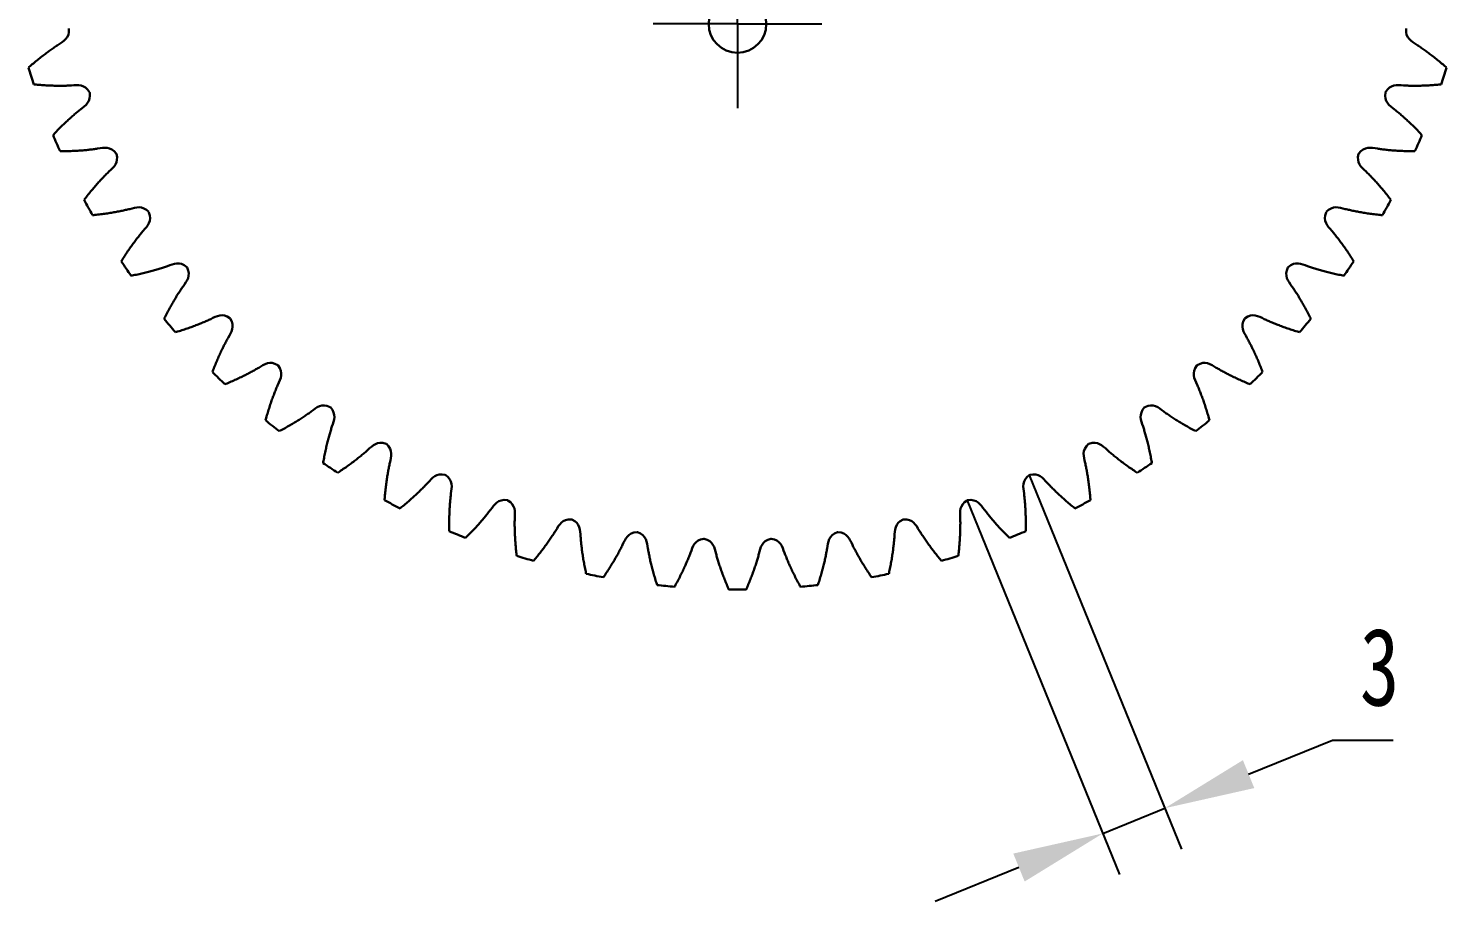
# Model space of a CAD drawing. Header units: millimetres. Extents: x 1 to 296, y 0 to 210.
# Drawn here: x 50.3 to 114.3, y 95.3 to 134.6 of the extents above; entities that cross this region are included whole.
import ezdxf

# ---------------------------------------------------------------- set-up
doc = ezdxf.new("R2010")
doc.units = ezdxf.units.MM
doc.header["$PDSIZE"] = -1
doc.layers.add('图框', color=7, linetype='Continuous')
doc.styles.get("Standard").update_dxf_attribs({"font": 'hyswlongfangsong.ttf'})
doc.dimstyles.new('ISO-25', dxfattribs={"dimtxt": 2.5, "dimasz": 2.5, "dimexe": 1.25, "dimexo": 0.625, "dimtad": 1, "dimtxsty": 'STANDARD', "dimcen": 2.5, "dimazin": 3, "dimtfac": 1, "dimtmove": 0, "dimatfit": 3})

# ---------------------------------------------------------------- blocks, each defined once
blk = doc.blocks.new('SW_CENTERMARKSYMBOL_1')
at = {"layer": '图框', "color": 0}
for p, q in [((0, 2.5), (0, 3.8)), ((0, 0), (0, 2.5)), ((-2.5, 0), (-3.8, 0)), ((0, 0), (-2.5, 0)), ((0, 0), (0, -2.5)), ((0, 0), (2.5, 0)), ((2.5, 0), (3.8, 0)), ((0, -2.5), (0, -3.8))]:
    blk.add_line(p, q, dxfattribs=at)
blk = doc.blocks.new('*D14')
at = {"color": 0, "lineweight": -2, "transparency": 16777216}
for p, q in [((95.456, 114.489), (102.32, 97.615)), ((92.659, 113.351), (99.523, 96.478)), ((105.345, 101.005), (109.125, 102.543)), ((109.125, 102.543), (111.863, 102.543)), ((98.769, 98.33), (101.566, 99.468)), ((94.99, 96.793), (91.211, 95.256))]:
    blk.add_line(p, q, dxfattribs=at)
at = {"color": 0, "transparency": 16777216}
for points in [[(105.089, 101.635), (105.602, 100.376), (101.566, 99.468)], [(94.734, 97.423), (95.246, 96.163), (98.769, 98.33)]]:
    blk.add_solid(points, dxfattribs=at)
at = {"layer": 'Defpoints', "color": 0, "transparency": 16777216}
for p in [(95.456, 114.489), (92.659, 113.351), (101.566, 99.468)]:
    blk.add_point(p, dxfattribs=at)
at = {"color": 0, "transparency": 16777216, "insert": (111.256, 105.817), "char_height": 3.5, "attachment_point": 5}
blk.add_mtext('3', dxfattribs=at)

msp = doc.modelspace()

# ---------------------------------------------------------------- linework, layer by layer
at = {"color": 7, "linetype": 'Continuous', "lineweight": 30}
msp.add_circle((82.296, 134.833), 1.3, dxfattribs=at)
for radius, start, end in [(31.25, 195.21243, 195.2491), (31.25, 344.7509, 344.78757), (33.5, 197.32482, 198.67518), (33.5, 341.32482, 342.67518), (31.25, 200.7509, 200.78757), (31.25, 339.21243, 339.2491), (33.5, 202.86329, 204.21364), (33.5, 335.78636, 337.13671), (31.25, 206.28936, 206.32603), (31.25, 333.67397, 333.71064), (33.5, 208.40175, 209.7521), (33.5, 330.2479, 331.59825), (31.25, 211.82782, 211.86449), (31.25, 328.13551, 328.17218), (33.5, 213.94021, 215.29056), (33.5, 324.70944, 326.05979), (31.25, 217.36628, 217.40295), (31.25, 322.59705, 322.63372), (33.5, 219.47867, 220.82902), (31.25, 222.90474, 222.94141), (31.25, 317.05859, 317.09526), (33.5, 319.17098, 320.52133), (33.5, 225.01713, 226.36748), (31.25, 228.4432, 228.47987), (31.25, 311.52013, 311.5568), (33.5, 313.63252, 314.98287), (31.25, 233.98167, 234.01833), (31.25, 305.98167, 306.01833), (33.5, 230.55559, 231.90594), (33.5, 308.09406, 309.44441), (31.25, 239.52013, 239.5568), (31.25, 300.4432, 300.47987), (33.5, 236.09406, 237.44441), (31.25, 245.05859, 245.09526), (31.25, 294.90474, 294.94141), (33.5, 302.55559, 303.90594), (33.5, 241.63252, 242.98287), (31.25, 250.59705, 250.63372), (31.25, 289.36628, 289.40295), (33.5, 297.01713, 298.36748), (33.5, 247.17098, 248.52133), (31.25, 256.13551, 256.17218), (31.25, 283.82782, 283.86449), (33.5, 291.47867, 292.82902), (31.25, 261.67397, 261.71064), (31.25, 267.21243, 267.2491), (31.25, 272.7509, 272.78757), (31.25, 278.28936, 278.32603), (33.5, 252.70944, 254.05979), (33.5, 285.94021, 287.29056), (33.5, 258.2479, 259.59825), (33.5, 280.40175, 281.7521), (33.5, 263.78636, 265.13671), (33.5, 274.86329, 276.21364), (33.5, 269.32482, 270.67518)]:
    msp.add_arc((82.296, 142.833), radius, start, end, dxfattribs=at)
for points, knots in [([(50.316, 132.857), (50.342, 132.88), (50.434, 132.961), (50.59, 133.095), (50.785, 133.256), (50.974, 133.405), (51.156, 133.542), (51.33, 133.669), (51.497, 133.786), (51.851, 134.025), (52.18, 134.189), (52.147, 134.614)], [0.6913542, 0.6913542, 0.6913542, 0.6913542, 0.7036234, 0.7352078, 0.7653343, 0.7940029, 0.8212136, 0.8469664, 0.8712613, 0.8940984, 1, 1, 1, 1]), ([(112.446, 134.614), (112.412, 134.189), (112.741, 134.025), (113.095, 133.786), (113.262, 133.669), (113.437, 133.542), (113.619, 133.405), (113.807, 133.256), (114.002, 133.095), (114.159, 132.961), (114.251, 132.88), (114.276, 132.857)], [0, 0, 0, 0, 0.1059016, 0.1287387, 0.1530336, 0.1787864, 0.2059971, 0.2346657, 0.2647922, 0.2963766, 0.3086458, 0.3086458, 0.3086458, 0.3086458]), ([(53.074, 131.761), (52.851, 132.125), (52.488, 132.064), (52.061, 132.05), (51.858, 132.045), (51.642, 132.045), (51.414, 132.05), (51.174, 132.06), (50.922, 132.075), (50.716, 132.092), (50.594, 132.103), (50.56, 132.106)], [0, 0, 0, 0, 0.1059016, 0.1287387, 0.1530336, 0.1787864, 0.2059971, 0.2346657, 0.2647922, 0.2963766, 0.3086458, 0.3086458, 0.3086458, 0.3086458]), ([(114.032, 132.106), (113.998, 132.103), (113.876, 132.092), (113.67, 132.075), (113.418, 132.06), (113.178, 132.05), (112.95, 132.045), (112.735, 132.045), (112.531, 132.05), (112.104, 132.064), (111.742, 132.125), (111.519, 131.761)], [0.6913542, 0.6913542, 0.6913542, 0.6913542, 0.7036234, 0.7352078, 0.7653343, 0.7940029, 0.8212136, 0.8469664, 0.8712613, 0.8940984, 1, 1, 1, 1]), ([(51.428, 129.817), (51.451, 129.842), (51.535, 129.932), (51.678, 130.081), (51.857, 130.259), (52.03, 130.426), (52.198, 130.58), (52.359, 130.724), (52.514, 130.855), (52.843, 131.127), (53.155, 131.322), (53.081, 131.742)], [0.6913542, 0.6913542, 0.6913542, 0.6913542, 0.7036234, 0.7352078, 0.7653343, 0.7940029, 0.8212136, 0.8469664, 0.8712613, 0.8940984, 1, 1, 1, 1]), ([(111.512, 131.742), (111.437, 131.322), (111.749, 131.127), (112.078, 130.855), (112.233, 130.724), (112.395, 130.58), (112.562, 130.426), (112.736, 130.259), (112.914, 130.081), (113.057, 129.932), (113.141, 129.842), (113.164, 129.817)], [0, 0, 0, 0, 0.1059016, 0.1287387, 0.1530336, 0.1787864, 0.2059971, 0.2346657, 0.2647922, 0.2963766, 0.3086458, 0.3086458, 0.3086458, 0.3086458]), ([(54.279, 128.992), (54.022, 129.333), (53.667, 129.237), (53.243, 129.182), (53.041, 129.158), (52.826, 129.137), (52.599, 129.12), (52.359, 129.106), (52.107, 129.097), (51.9, 129.094), (51.778, 129.093), (51.743, 129.093)], [0, 0, 0, 0, 0.1059016, 0.1287387, 0.1530336, 0.1787864, 0.2059971, 0.2346657, 0.2647922, 0.2963766, 0.3086458, 0.3086458, 0.3086458, 0.3086458]), ([(112.849, 129.093), (112.815, 129.093), (112.692, 129.094), (112.486, 129.097), (112.233, 129.106), (111.993, 129.12), (111.766, 129.137), (111.551, 129.158), (111.349, 129.182), (110.926, 129.237), (110.571, 129.333), (110.314, 128.992)], [0.6913542, 0.6913542, 0.6913542, 0.6913542, 0.7036234, 0.7352078, 0.7653343, 0.7940029, 0.8212136, 0.8469664, 0.8712613, 0.8940984, 1, 1, 1, 1]), ([(52.828, 126.899), (52.849, 126.926), (52.924, 127.023), (53.052, 127.185), (53.213, 127.38), (53.369, 127.563), (53.521, 127.733), (53.668, 127.891), (53.809, 128.037), (54.111, 128.339), (54.402, 128.564), (54.287, 128.974)], [0.6913542, 0.6913542, 0.6913542, 0.6913542, 0.7036234, 0.7352078, 0.7653343, 0.7940029, 0.8212136, 0.8469664, 0.8712613, 0.8940984, 1, 1, 1, 1]), ([(110.305, 128.974), (110.19, 128.564), (110.482, 128.339), (110.783, 128.037), (110.925, 127.891), (111.072, 127.733), (111.224, 127.563), (111.38, 127.38), (111.54, 127.185), (111.669, 127.023), (111.743, 126.926), (111.764, 126.899)], [0, 0, 0, 0, 0.1059016, 0.1287387, 0.1530336, 0.1787864, 0.2059971, 0.2346657, 0.2647922, 0.2963766, 0.3086458, 0.3086458, 0.3086458, 0.3086458]), ([(55.745, 126.353), (55.457, 126.667), (55.112, 126.538), (54.697, 126.442), (54.498, 126.398), (54.286, 126.357), (54.061, 126.318), (53.824, 126.281), (53.573, 126.248), (53.368, 126.224), (53.246, 126.212), (53.212, 126.209)], [0, 0, 0, 0, 0.1059016, 0.1287387, 0.1530336, 0.1787864, 0.2059971, 0.2346657, 0.2647922, 0.2963766, 0.3086458, 0.3086458, 0.3086458, 0.3086458]), ([(111.38, 126.209), (111.346, 126.212), (111.224, 126.224), (111.019, 126.248), (110.769, 126.281), (110.531, 126.318), (110.307, 126.357), (110.095, 126.398), (109.896, 126.442), (109.48, 126.538), (109.136, 126.667), (108.847, 126.353)], [0.6913542, 0.6913542, 0.6913542, 0.6913542, 0.7036234, 0.7352078, 0.7653343, 0.7940029, 0.8212136, 0.8469664, 0.8712613, 0.8940984, 1, 1, 1, 1]), ([(54.504, 124.129), (54.522, 124.158), (54.587, 124.262), (54.699, 124.436), (54.84, 124.645), (54.978, 124.842), (55.112, 125.026), (55.243, 125.197), (55.37, 125.357), (55.641, 125.687), (55.909, 125.938), (55.756, 126.336)], [0.6913542, 0.6913542, 0.6913542, 0.6913542, 0.7036234, 0.7352078, 0.7653343, 0.7940029, 0.8212136, 0.8469664, 0.8712613, 0.8940984, 1, 1, 1, 1]), ([(108.837, 126.336), (108.683, 125.938), (108.951, 125.687), (109.222, 125.357), (109.349, 125.197), (109.48, 125.026), (109.615, 124.842), (109.753, 124.645), (109.894, 124.436), (110.006, 124.262), (110.07, 124.158), (110.089, 124.129)], [0, 0, 0, 0, 0.1059016, 0.1287387, 0.1530336, 0.1787864, 0.2059971, 0.2346657, 0.2647922, 0.2963766, 0.3086458, 0.3086458, 0.3086458, 0.3086458]), ([(57.46, 123.867), (57.142, 124.152), (56.812, 123.99), (56.407, 123.854), (56.214, 123.792), (56.007, 123.73), (55.787, 123.67), (55.554, 123.61), (55.308, 123.553), (55.106, 123.51), (54.986, 123.486), (54.952, 123.479)], [0, 0, 0, 0, 0.1059016, 0.1287387, 0.1530336, 0.1787864, 0.2059971, 0.2346657, 0.2647922, 0.2963766, 0.3086458, 0.3086458, 0.3086458, 0.3086458]), ([(109.64, 123.479), (109.606, 123.486), (109.486, 123.51), (109.284, 123.553), (109.038, 123.61), (108.806, 123.67), (108.586, 123.73), (108.379, 123.792), (108.185, 123.854), (107.78, 123.99), (107.45, 124.152), (107.133, 123.867)], [0.6913542, 0.6913542, 0.6913542, 0.6913542, 0.7036234, 0.7352078, 0.7653343, 0.7940029, 0.8212136, 0.8469664, 0.8712613, 0.8940984, 1, 1, 1, 1]), ([(56.439, 121.534), (56.454, 121.565), (56.509, 121.674), (56.603, 121.858), (56.723, 122.08), (56.842, 122.289), (56.958, 122.485), (57.072, 122.669), (57.183, 122.839), (57.42, 123.194), (57.663, 123.47), (57.472, 123.851)], [0.6913542, 0.6913542, 0.6913542, 0.6913542, 0.7036234, 0.7352078, 0.7653343, 0.7940029, 0.8212136, 0.8469664, 0.8712613, 0.8940984, 1, 1, 1, 1]), ([(107.121, 123.851), (106.929, 123.47), (107.172, 123.194), (107.41, 122.839), (107.521, 122.669), (107.634, 122.485), (107.751, 122.289), (107.869, 122.08), (107.989, 121.858), (108.084, 121.674), (108.138, 121.565), (108.154, 121.534)], [0, 0, 0, 0, 0.1059016, 0.1287387, 0.1530336, 0.1787864, 0.2059971, 0.2346657, 0.2647922, 0.2963766, 0.3086458, 0.3086458, 0.3086458, 0.3086458]), ([(59.406, 121.559), (59.063, 121.812), (58.75, 121.619), (58.36, 121.444), (58.173, 121.364), (57.973, 121.282), (57.76, 121.201), (57.534, 121.119), (57.295, 121.038), (57.098, 120.976), (56.981, 120.94), (56.948, 120.931)], [0, 0, 0, 0, 0.1059016, 0.1287387, 0.1530336, 0.1787864, 0.2059971, 0.2346657, 0.2647922, 0.2963766, 0.3086458, 0.3086458, 0.3086458, 0.3086458]), ([(58.615, 119.138), (58.627, 119.17), (58.671, 119.284), (58.748, 119.476), (58.846, 119.709), (58.943, 119.928), (59.04, 120.135), (59.136, 120.328), (59.23, 120.509), (59.432, 120.885), (59.647, 121.183), (59.42, 121.544)], [0.6913542, 0.6913542, 0.6913542, 0.6913542, 0.7036234, 0.7352078, 0.7653343, 0.7940029, 0.8212136, 0.8469664, 0.8712613, 0.8940984, 1, 1, 1, 1]), ([(105.173, 121.544), (104.945, 121.183), (105.161, 120.885), (105.363, 120.509), (105.457, 120.328), (105.552, 120.135), (105.649, 119.928), (105.747, 119.709), (105.845, 119.476), (105.921, 119.284), (105.965, 119.17), (105.977, 119.138)], [0, 0, 0, 0, 0.1059016, 0.1287387, 0.1530336, 0.1787864, 0.2059971, 0.2346657, 0.2647922, 0.2963766, 0.3086458, 0.3086458, 0.3086458, 0.3086458]), ([(107.644, 120.931), (107.612, 120.94), (107.494, 120.976), (107.297, 121.038), (107.058, 121.119), (106.832, 121.201), (106.619, 121.282), (106.419, 121.364), (106.232, 121.444), (105.843, 121.619), (105.53, 121.812), (105.186, 121.559)], [0.6913542, 0.6913542, 0.6913542, 0.6913542, 0.7036234, 0.7352078, 0.7653343, 0.7940029, 0.8212136, 0.8469664, 0.8712613, 0.8940984, 1, 1, 1, 1]), ([(61.566, 119.449), (61.2, 119.667), (60.907, 119.445), (60.536, 119.234), (60.358, 119.136), (60.167, 119.035), (59.963, 118.934), (59.746, 118.831), (59.515, 118.727), (59.325, 118.646), (59.212, 118.599), (59.18, 118.586)], [0, 0, 0, 0, 0.1059016, 0.1287387, 0.1530336, 0.1787864, 0.2059971, 0.2346657, 0.2647922, 0.2963766, 0.3086458, 0.3086458, 0.3086458, 0.3086458]), ([(105.412, 118.586), (105.38, 118.599), (105.267, 118.646), (105.077, 118.727), (104.847, 118.831), (104.63, 118.934), (104.426, 119.035), (104.235, 119.136), (104.056, 119.234), (103.685, 119.445), (103.393, 119.667), (103.026, 119.449)], [0.6913542, 0.6913542, 0.6913542, 0.6913542, 0.7036234, 0.7352078, 0.7653343, 0.7940029, 0.8212136, 0.8469664, 0.8712613, 0.8940984, 1, 1, 1, 1]), ([(61.013, 116.963), (61.022, 116.996), (61.054, 117.114), (61.112, 117.313), (61.187, 117.554), (61.263, 117.782), (61.339, 117.996), (61.416, 118.198), (61.492, 118.387), (61.657, 118.781), (61.842, 119.098), (61.581, 119.436)], [0.6913542, 0.6913542, 0.6913542, 0.6913542, 0.7036234, 0.7352078, 0.7653343, 0.7940029, 0.8212136, 0.8469664, 0.8712613, 0.8940984, 1, 1, 1, 1]), ([(103.011, 119.436), (102.75, 119.098), (102.936, 118.781), (103.1, 118.387), (103.177, 118.198), (103.253, 117.996), (103.33, 117.782), (103.406, 117.554), (103.481, 117.313), (103.538, 117.114), (103.571, 116.996), (103.58, 116.963)], [0, 0, 0, 0, 0.1059016, 0.1287387, 0.1530336, 0.1787864, 0.2059971, 0.2346657, 0.2647922, 0.2963766, 0.3086458, 0.3086458, 0.3086458, 0.3086458]), ([(63.92, 117.557), (63.534, 117.739), (63.264, 117.49), (62.915, 117.244), (62.747, 117.129), (62.567, 117.011), (62.373, 116.89), (62.167, 116.766), (61.948, 116.641), (61.767, 116.542), (61.659, 116.485), (61.628, 116.469)], [0, 0, 0, 0, 0.1059016, 0.1287387, 0.1530336, 0.1787864, 0.2059971, 0.2346657, 0.2647922, 0.2963766, 0.3086458, 0.3086458, 0.3086458, 0.3086458]), ([(102.964, 116.469), (102.934, 116.485), (102.826, 116.542), (102.644, 116.641), (102.425, 116.766), (102.219, 116.89), (102.026, 117.011), (101.845, 117.129), (101.677, 117.244), (101.328, 117.49), (101.058, 117.739), (100.673, 117.557)], [0.6913542, 0.6913542, 0.6913542, 0.6913542, 0.7036234, 0.7352078, 0.7653343, 0.7940029, 0.8212136, 0.8469664, 0.8712613, 0.8940984, 1, 1, 1, 1]), ([(63.609, 115.03), (63.615, 115.063), (63.636, 115.184), (63.674, 115.387), (63.725, 115.634), (63.779, 115.868), (63.834, 116.09), (63.891, 116.298), (63.949, 116.493), (64.075, 116.901), (64.229, 117.235), (63.936, 117.546)], [0.6913542, 0.6913542, 0.6913542, 0.6913542, 0.7036234, 0.7352078, 0.7653343, 0.7940029, 0.8212136, 0.8469664, 0.8712613, 0.8940984, 1, 1, 1, 1]), ([(100.656, 117.546), (100.364, 117.235), (100.518, 116.901), (100.644, 116.493), (100.702, 116.298), (100.758, 116.09), (100.814, 115.868), (100.867, 115.634), (100.919, 115.387), (100.957, 115.184), (100.978, 115.063), (100.984, 115.03)], [0, 0, 0, 0, 0.1059016, 0.1287387, 0.1530336, 0.1787864, 0.2059971, 0.2346657, 0.2647922, 0.2963766, 0.3086458, 0.3086458, 0.3086458, 0.3086458]), ([(66.445, 115.902), (66.044, 116.046), (65.799, 115.771), (65.475, 115.493), (65.319, 115.362), (65.151, 115.227), (64.97, 115.088), (64.777, 114.945), (64.571, 114.799), (64.4, 114.683), (64.298, 114.616), (64.269, 114.597)], [0, 0, 0, 0, 0.1059016, 0.1287387, 0.1530336, 0.1787864, 0.2059971, 0.2346657, 0.2647922, 0.2963766, 0.3086458, 0.3086458, 0.3086458, 0.3086458]), ([(66.38, 113.356), (66.382, 113.39), (66.391, 113.512), (66.41, 113.718), (66.437, 113.969), (66.468, 114.207), (66.502, 114.433), (66.538, 114.645), (66.576, 114.845), (66.662, 115.264), (66.783, 115.611), (66.462, 115.892)], [0.6913542, 0.6913542, 0.6913542, 0.6913542, 0.7036234, 0.7352078, 0.7653343, 0.7940029, 0.8212136, 0.8469664, 0.8712613, 0.8940984, 1, 1, 1, 1]), ([(98.13, 115.892), (97.809, 115.611), (97.93, 115.264), (98.016, 114.845), (98.055, 114.645), (98.091, 114.433), (98.125, 114.207), (98.155, 113.969), (98.183, 113.718), (98.201, 113.512), (98.21, 113.39), (98.213, 113.356)], [0, 0, 0, 0, 0.1059016, 0.1287387, 0.1530336, 0.1787864, 0.2059971, 0.2346657, 0.2647922, 0.2963766, 0.3086458, 0.3086458, 0.3086458, 0.3086458]), ([(100.323, 114.597), (100.294, 114.616), (100.192, 114.683), (100.021, 114.799), (99.815, 114.945), (99.622, 115.088), (99.441, 115.227), (99.273, 115.362), (99.117, 115.493), (98.793, 115.771), (98.549, 116.046), (98.147, 115.902)], [0.6913542, 0.6913542, 0.6913542, 0.6913542, 0.7036234, 0.7352078, 0.7653343, 0.7940029, 0.8212136, 0.8469664, 0.8712613, 0.8940984, 1, 1, 1, 1]), ([(69.118, 114.498), (68.705, 114.602), (68.488, 114.306), (68.193, 113.997), (68.05, 113.852), (67.895, 113.701), (67.729, 113.545), (67.551, 113.384), (67.36, 113.219), (67.201, 113.087), (67.105, 113.01), (67.079, 112.989)], [0, 0, 0, 0, 0.1059016, 0.1287387, 0.1530336, 0.1787864, 0.2059971, 0.2346657, 0.2647922, 0.2963766, 0.3086458, 0.3086458, 0.3086458, 0.3086458]), ([(69.299, 111.957), (69.298, 111.992), (69.295, 112.114), (69.294, 112.321), (69.297, 112.573), (69.305, 112.813), (69.316, 113.041), (69.332, 113.256), (69.351, 113.459), (69.396, 113.883), (69.483, 114.241), (69.137, 114.489)], [0.6913542, 0.6913542, 0.6913542, 0.6913542, 0.7036234, 0.7352078, 0.7653343, 0.7940029, 0.8212136, 0.8469664, 0.8712613, 0.8940984, 1, 1, 1, 1]), ([(95.456, 114.489), (95.109, 114.241), (95.196, 113.883), (95.241, 113.459), (95.261, 113.256), (95.276, 113.041), (95.288, 112.813), (95.296, 112.573), (95.299, 112.321), (95.297, 112.114), (95.294, 111.992), (95.294, 111.957)], [0, 0, 0, 0, 0.1059016, 0.1287387, 0.1530336, 0.1787864, 0.2059971, 0.2346657, 0.2647922, 0.2963766, 0.3086458, 0.3086458, 0.3086458, 0.3086458]), ([(97.514, 112.989), (97.487, 113.01), (97.392, 113.087), (97.233, 113.219), (97.042, 113.384), (96.863, 113.545), (96.697, 113.701), (96.542, 113.852), (96.4, 113.997), (96.105, 114.306), (95.888, 114.602), (95.474, 114.498)], [0.6913542, 0.6913542, 0.6913542, 0.6913542, 0.7036234, 0.7352078, 0.7653343, 0.7940029, 0.8212136, 0.8469664, 0.8712613, 0.8940984, 1, 1, 1, 1]), ([(71.915, 113.358), (71.493, 113.422), (71.306, 113.106), (71.042, 112.771), (70.914, 112.612), (70.774, 112.447), (70.624, 112.276), (70.462, 112.099), (70.287, 111.916), (70.142, 111.769), (70.055, 111.683), (70.03, 111.66)], [0, 0, 0, 0, 0.1059016, 0.1287387, 0.1530336, 0.1787864, 0.2059971, 0.2346657, 0.2647922, 0.2963766, 0.3086458, 0.3086458, 0.3086458, 0.3086458]), ([(72.339, 110.847), (72.335, 110.881), (72.321, 111.003), (72.299, 111.208), (72.278, 111.46), (72.263, 111.699), (72.252, 111.927), (72.247, 112.143), (72.246, 112.347), (72.251, 112.774), (72.303, 113.137), (71.934, 113.351)], [0.6913542, 0.6913542, 0.6913542, 0.6913542, 0.7036234, 0.7352078, 0.7653343, 0.7940029, 0.8212136, 0.8469664, 0.8712613, 0.8940984, 1, 1, 1, 1]), ([(92.659, 113.351), (92.29, 113.137), (92.342, 112.774), (92.346, 112.347), (92.345, 112.143), (92.34, 111.927), (92.33, 111.699), (92.314, 111.46), (92.293, 111.208), (92.272, 111.003), (92.257, 110.881), (92.253, 110.847)], [0, 0, 0, 0, 0.1059016, 0.1287387, 0.1530336, 0.1787864, 0.2059971, 0.2346657, 0.2647922, 0.2963766, 0.3086458, 0.3086458, 0.3086458, 0.3086458]), ([(94.562, 111.66), (94.538, 111.683), (94.45, 111.769), (94.305, 111.916), (94.131, 112.099), (93.969, 112.276), (93.818, 112.447), (93.679, 112.612), (93.551, 112.771), (93.287, 113.106), (93.099, 113.422), (92.678, 113.358)], [0.6913542, 0.6913542, 0.6913542, 0.6913542, 0.7036234, 0.7352078, 0.7653343, 0.7940029, 0.8212136, 0.8469664, 0.8712613, 0.8940984, 1, 1, 1, 1]), ([(74.808, 112.494), (74.382, 112.517), (74.226, 112.184), (73.996, 111.825), (73.883, 111.655), (73.761, 111.477), (73.627, 111.292), (73.483, 111.1), (73.327, 110.901), (73.197, 110.741), (73.118, 110.647), (73.096, 110.621)], [0, 0, 0, 0, 0.1059016, 0.1287387, 0.1530336, 0.1787864, 0.2059971, 0.2346657, 0.2647922, 0.2963766, 0.3086458, 0.3086458, 0.3086458, 0.3086458]), ([(75.473, 110.035), (75.466, 110.069), (75.439, 110.188), (75.398, 110.391), (75.353, 110.639), (75.314, 110.876), (75.282, 111.102), (75.256, 111.316), (75.236, 111.519), (75.199, 111.944), (75.215, 112.312), (74.827, 112.489)], [0.6913542, 0.6913542, 0.6913542, 0.6913542, 0.7036234, 0.7352078, 0.7653343, 0.7940029, 0.8212136, 0.8469664, 0.8712613, 0.8940984, 1, 1, 1, 1]), ([(89.765, 112.489), (89.377, 112.312), (89.394, 111.944), (89.357, 111.519), (89.336, 111.316), (89.31, 111.102), (89.278, 110.876), (89.24, 110.639), (89.194, 110.391), (89.153, 110.188), (89.127, 110.069), (89.119, 110.035)], [0, 0, 0, 0, 0.1059016, 0.1287387, 0.1530336, 0.1787864, 0.2059971, 0.2346657, 0.2647922, 0.2963766, 0.3086458, 0.3086458, 0.3086458, 0.3086458]), ([(91.496, 110.621), (91.474, 110.647), (91.396, 110.741), (91.265, 110.901), (91.109, 111.1), (90.965, 111.292), (90.832, 111.477), (90.709, 111.655), (90.597, 111.825), (90.366, 112.184), (90.21, 112.517), (89.785, 112.494)], [0.6913542, 0.6913542, 0.6913542, 0.6913542, 0.7036234, 0.7352078, 0.7653343, 0.7940029, 0.8212136, 0.8469664, 0.8712613, 0.8940984, 1, 1, 1, 1]), ([(77.771, 111.913), (77.345, 111.895), (77.222, 111.548), (77.027, 111.168), (76.932, 110.988), (76.827, 110.8), (76.712, 110.603), (76.587, 110.398), (76.451, 110.185), (76.337, 110.013), (76.267, 109.912), (76.248, 109.884)], [0, 0, 0, 0, 0.1059016, 0.1287387, 0.1530336, 0.1787864, 0.2059971, 0.2346657, 0.2647922, 0.2963766, 0.3086458, 0.3086458, 0.3086458, 0.3086458]), ([(78.67, 109.53), (78.66, 109.562), (78.622, 109.679), (78.562, 109.877), (78.492, 110.119), (78.431, 110.352), (78.377, 110.573), (78.331, 110.784), (78.291, 110.984), (78.213, 111.403), (78.194, 111.771), (77.791, 111.91)], [0.6913542, 0.6913542, 0.6913542, 0.6913542, 0.7036234, 0.7352078, 0.7653343, 0.7940029, 0.8212136, 0.8469664, 0.8712613, 0.8940984, 1, 1, 1, 1]), ([(80.776, 111.62), (80.354, 111.561), (80.265, 111.205), (80.108, 110.808), (80.03, 110.619), (79.944, 110.421), (79.849, 110.214), (79.744, 109.998), (79.629, 109.773), (79.532, 109.591), (79.473, 109.484), (79.456, 109.454)], [0, 0, 0, 0, 0.1059016, 0.1287387, 0.1530336, 0.1787864, 0.2059971, 0.2346657, 0.2647922, 0.2963766, 0.3086458, 0.3086458, 0.3086458, 0.3086458]), ([(81.901, 109.335), (81.888, 109.367), (81.839, 109.479), (81.76, 109.67), (81.667, 109.905), (81.584, 110.13), (81.509, 110.346), (81.442, 110.551), (81.384, 110.746), (81.265, 111.156), (81.211, 111.52), (80.796, 111.619)], [0.6913542, 0.6913542, 0.6913542, 0.6913542, 0.7036234, 0.7352078, 0.7653343, 0.7940029, 0.8212136, 0.8469664, 0.8712613, 0.8940984, 1, 1, 1, 1]), ([(83.796, 111.619), (83.381, 111.52), (83.327, 111.156), (83.209, 110.746), (83.15, 110.551), (83.083, 110.346), (83.008, 110.13), (82.925, 109.905), (82.833, 109.67), (82.753, 109.479), (82.705, 109.367), (82.691, 109.335)], [0, 0, 0, 0, 0.1059016, 0.1287387, 0.1530336, 0.1787864, 0.2059971, 0.2346657, 0.2647922, 0.2963766, 0.3086458, 0.3086458, 0.3086458, 0.3086458]), ([(85.136, 109.454), (85.12, 109.484), (85.06, 109.591), (84.963, 109.773), (84.848, 109.998), (84.744, 110.214), (84.648, 110.421), (84.562, 110.619), (84.485, 110.808), (84.328, 111.205), (84.238, 111.561), (83.816, 111.62)], [0.6913542, 0.6913542, 0.6913542, 0.6913542, 0.7036234, 0.7352078, 0.7653343, 0.7940029, 0.8212136, 0.8469664, 0.8712613, 0.8940984, 1, 1, 1, 1]), ([(86.802, 111.91), (86.398, 111.771), (86.379, 111.403), (86.302, 110.984), (86.262, 110.784), (86.215, 110.573), (86.161, 110.352), (86.1, 110.119), (86.031, 109.877), (85.97, 109.679), (85.933, 109.562), (85.922, 109.53)], [0, 0, 0, 0, 0.1059016, 0.1287387, 0.1530336, 0.1787864, 0.2059971, 0.2346657, 0.2647922, 0.2963766, 0.3086458, 0.3086458, 0.3086458, 0.3086458]), ([(88.345, 109.884), (88.325, 109.912), (88.256, 110.013), (88.141, 110.185), (88.005, 110.398), (87.88, 110.603), (87.766, 110.8), (87.661, 110.988), (87.565, 111.168), (87.371, 111.548), (87.248, 111.895), (86.821, 111.913)], [0.6913542, 0.6913542, 0.6913542, 0.6913542, 0.7036234, 0.7352078, 0.7653343, 0.7940029, 0.8212136, 0.8469664, 0.8712613, 0.8940984, 1, 1, 1, 1])]:
    msp.add_open_spline(points, degree=3, knots=knots, dxfattribs=at)

# ---------------------------------------------------------------- block references
at = {"layer": '图框', "lineweight": 30}
msp.add_blockref('SW_CENTERMARKSYMBOL_1', (82.296, 134.833), dxfattribs=at)

# ---------------------------------------------------------------- dimensions: what is measured, and where the dimension line sits
dim = msp.add_aligned_dim(p1=(92.659, 113.351), p2=(95.456, 114.489), distance=-16.216, dimstyle='ISO-25', override={"dimtxt": 3.5, "dimasz": 4.08, "dimexe": 2, "dimexo": 0, "dimgap": 1.524, "dimtih": 1, "dimtoh": 1, "dimdec": 0, "dimzin": 0, "dimadec": 2, "dimtdec": 0, "dimtzin": 0})
dim.commit()
dim.dimension.update_dxf_attribs({"geometry": '*D14', "text_midpoint": (111.256, 105.817)})

doc.saveas('drawing.dxf')
